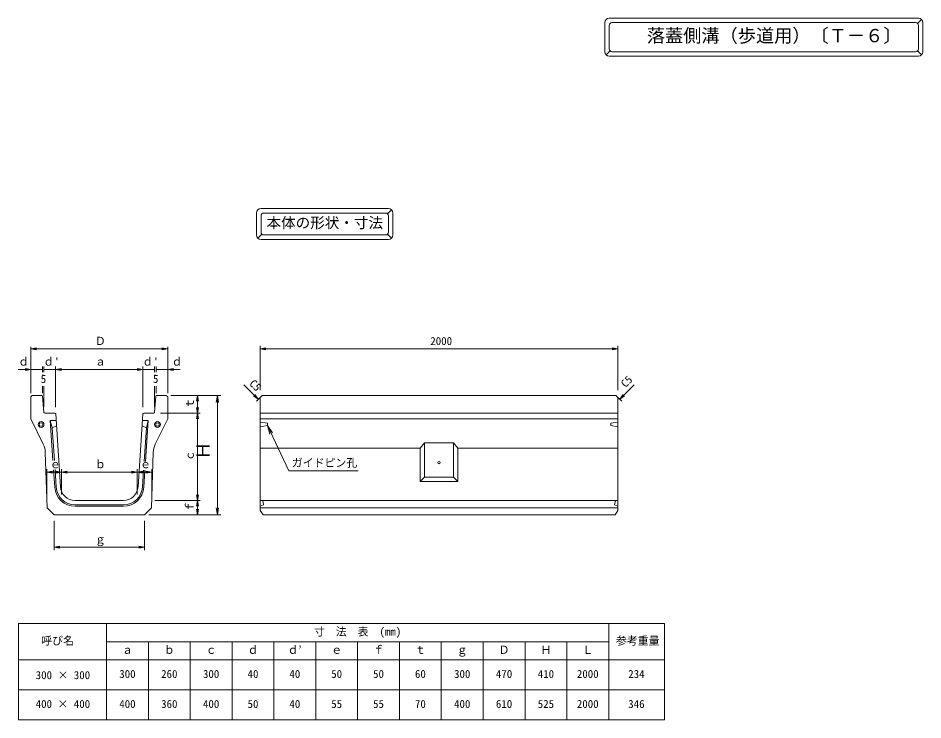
# Model space of a CAD drawing. Units: millimetres, scale not verified. Extents: x 5847 to 22386, y 2924 to 10641.
# Drawn here: x 5847 to 15793, y 2924 to 10641 of the extents above; entities that cross this region are included whole.
import ezdxf
from ezdxf.enums import TextEntityAlignment as Align

# ---------------------------------------------------------------- set-up
doc = ezdxf.new("R2010")
doc.units = ezdxf.units.MM
doc.layers.add('0_2', color=4, linetype='Continuous', lineweight=18)
doc.styles.add('ＭＳ ゴシック-5.0-0.0', font='')
doc.styles.get('ＭＳ ゴシック-5.0-0.0').set_extended_font_data('ＭＳ ゴシック-5.0-0.0')

msp = doc.modelspace()

# ---------------------------------------------------------------- linework, layer by layer
at = {"layer": '0_2'}
for p, q in [((12295.144, 10271.413), (12295.144, 10591.413)), ((12345.144, 10641.413), (15743.104, 10641.413)), ((12345.144, 10301.413), (12345.144, 10561.413)), ((12375.144, 10591.413), (15713.104, 10591.413)), ((15734.317, 10582.627), (15778.459, 10626.769)), ((15743.104, 10301.413), (15743.104, 10561.413)), ((15793.104, 10591.413), (15793.104, 10271.413)), ((12353.931, 10280.2), (12309.788, 10236.058)), ((12375.144, 10271.413), (15713.104, 10271.413)), ((15734.317, 10280.2), (15778.459, 10236.058)), ((12345.144, 10221.413), (15743.104, 10221.413)), ((8468.182, 8497.078), (8468.182, 8257.078)), ((8518.182, 8547.078), (9918.182, 8547.078)), ((8518.182, 8467.078), (8518.182, 8287.078)), ((8548.182, 8497.078), (9888.182, 8497.078)), ((9909.396, 8488.292), (9953.538, 8532.434)), ((9918.182, 8467.078), (9918.182, 8287.078)), ((9968.182, 8257.078), (9968.182, 8497.078)), ((8526.969, 8265.865), (8482.827, 8221.723)), ((8548.182, 8257.078), (9888.182, 8257.078)), ((9909.396, 8265.865), (9953.538, 8221.723)), ((8518.182, 8207.078), (9918.182, 8207.078)), ((5987.608, 6515.83), (5987.608, 7026.436)), ((5987.608, 7004.094), (6050.636, 7015.208)), ((5987.608, 7004.094), (6050.636, 6992.981)), ((7491.608, 7004.094), (5987.608, 7004.094)), ((7491.608, 7004.094), (7428.58, 7015.208)), ((7491.608, 7004.094), (7428.58, 6992.981)), ((7491.608, 6515.83), (7491.608, 7026.436)), ((8507.526, 6550.782), (8507.526, 7036.094)), ((8507.526, 7004.094), (8570.554, 7015.208)), ((8507.526, 7004.094), (8570.554, 6992.981)), ((8507.526, 7004.094), (12441.265, 7004.094)), ((12441.265, 7004.094), (12378.237, 7015.208)), ((12441.265, 7004.094), (12378.237, 6992.981)), ((12441.265, 6550.782), (12441.265, 7036.094)), ((5987.608, 6777.466), (5847.171, 6777.466)), ((5987.608, 6777.466), (5924.58, 6788.579)), ((5987.608, 6777.466), (5924.58, 6766.352)), ((5987.608, 6777.466), (6115.608, 6777.466)), ((6115.608, 6747.019), (6115.608, 6809.466)), ((6131.608, 6747.019), (6131.608, 6809.466)), ((6131.608, 6777.466), (6259.608, 6777.466)), ((6259.608, 6809.466), (6259.608, 6361.205)), ((6259.608, 6777.466), (6322.636, 6788.579)), ((6259.608, 6777.466), (6322.636, 6766.352)), ((7219.608, 6777.466), (6259.608, 6777.466)), ((7219.608, 6777.466), (7156.58, 6788.579)), ((7219.608, 6777.466), (7156.58, 6766.352)), ((7219.608, 6809.466), (7219.608, 6361.205)), ((7347.608, 6777.466), (7219.608, 6777.466)), ((7347.608, 6747.019), (7347.608, 6809.466)), ((7363.608, 6747.019), (7363.608, 6809.466)), ((7491.608, 6777.466), (7363.608, 6777.466)), ((7491.608, 6777.466), (7554.636, 6788.579)), ((7491.608, 6777.466), (7629.751, 6777.466)), ((7491.608, 6777.466), (7554.636, 6766.352)), ((6110.413, 6715.128), (6126.413, 6715.128)), ((7342.413, 6715.128), (7358.413, 6715.128)), ((6115.608, 6515.83), (6115.608, 6593.752)), ((6131.608, 6361.205), (6131.608, 6593.752)), ((7347.608, 6361.205), (7347.608, 6593.752)), ((7363.608, 6515.83), (7363.608, 6593.752)), ((8486.779, 6449.258), (8329.113, 6606.924)), ((12462.012, 6449.258), (12619.678, 6606.924)), ((7527.762, 6492.405), (8077.498, 6492.405)), ((7820.933, 6492.405), (7809.819, 6429.377)), ((7820.933, 6492.405), (7832.046, 6429.377)), ((7820.933, 6297.205), (7820.933, 6492.405)), ((8037.498, 6492.405), (8023.606, 6413.62)), ((8037.498, 6492.405), (8051.39, 6413.62)), ((8037.498, 6492.405), (8037.498, 5177.205)), ((8486.779, 6449.258), (8434.354, 6485.967)), ((8486.779, 6449.258), (8450.07, 6501.684)), ((8466.106, 6428.585), (8507.526, 6470.005)), ((12482.685, 6428.585), (12441.265, 6470.005)), ((12462.012, 6449.258), (12498.721, 6501.684)), ((12462.012, 6449.258), (12514.438, 6485.967)), ((7849.84, 6297.205), (7411.608, 6297.205)), ((7820.933, 6297.205), (7809.819, 6360.233)), ((7820.933, 6297.205), (7809.819, 6234.177)), ((7820.933, 6297.205), (7832.046, 6360.233)), ((7820.933, 6297.205), (7832.046, 6234.177)), ((7820.933, 6297.205), (7820.933, 5337.205)), ((6200.799, 6217.205), (6222.168, 6137.205)), ((6264.941, 6217.205), (6200.799, 6217.205)), ((6230.191, 5776.331), (6200.799, 6217.205)), ((7214.274, 6217.205), (7278.417, 6217.205)), ((7248.301, 5765.478), (7278.417, 6217.205)), ((7278.417, 6217.205), (7257.048, 6137.205)), ((8507.526, 6198.005), (8587.526, 6185.205)), ((8587.526, 6185.205), (8587.526, 6159.605)), ((12441.265, 6198.005), (12361.265, 6185.205)), ((12361.265, 6185.205), (12361.265, 6159.605)), ((6268.941, 6157.205), (6222.168, 6137.205)), ((6246.155, 5777.395), (6222.168, 6137.205)), ((7210.274, 6157.205), (7257.048, 6137.205)), ((7232.337, 5766.543), (7257.048, 6137.205)), ((8587.526, 6159.605), (8507.526, 6146.805)), ((8587.526, 6159.605), (8613.088, 6067.071)), ((8587.526, 6159.605), (8643.195, 6081.394)), ((8587.526, 6159.605), (8824.47, 5661.549)), ((12361.265, 6159.605), (12441.265, 6146.805)), ((8507.526, 5913.205), (10266.396, 5913.205)), ((10682.396, 5913.205), (12441.265, 5913.205)), ((6163.608, 5401.205), (6163.608, 5681.432)), ((6249.792, 5482.305), (6236.961, 5674.775)), ((6265.757, 5483.369), (6252.926, 5675.839)), ((6323.608, 5681.432), (6323.608, 5401.205)), ((7155.608, 5681.432), (7155.608, 5401.205)), ((7213.459, 5483.369), (7225.99, 5671.334)), ((7229.423, 5482.305), (7241.954, 5670.27)), ((7315.608, 5401.205), (7315.608, 5681.432)), ((6163.608, 5649.432), (6226.636, 5660.546)), ((6163.608, 5649.432), (6226.636, 5638.319)), ((6323.608, 5649.432), (6163.608, 5649.432)), ((6323.608, 5649.432), (6260.58, 5660.546)), ((6323.608, 5649.432), (6260.58, 5638.319)), ((6323.608, 5649.432), (6386.636, 5660.546)), ((6323.608, 5649.432), (6386.636, 5638.319)), ((7155.608, 5649.432), (6323.608, 5649.432)), ((7155.608, 5649.432), (7092.58, 5660.546)), ((7155.608, 5649.432), (7092.58, 5638.319)), ((7155.608, 5649.432), (7218.636, 5660.546)), ((7155.608, 5649.432), (7218.636, 5638.319)), ((7155.608, 5649.432), (7315.608, 5649.432)), ((7315.608, 5649.432), (7252.58, 5660.546)), ((7315.608, 5649.432), (7252.58, 5638.319)), ((9585.559, 5661.549), (8824.47, 5661.549)), ((7820.933, 5337.205), (7809.819, 5400.233)), ((7820.933, 5337.205), (7832.046, 5400.233)), ((6473.296, 5289.205), (6739.608, 5289.205)), ((6473.296, 5273.205), (6739.608, 5273.205)), ((6739.608, 5289.205), (7005.919, 5289.205)), ((6739.608, 5273.205), (7005.919, 5273.205)), ((7849.84, 5337.205), (7351.139, 5337.205)), ((7820.933, 5337.205), (7809.819, 5274.177)), ((7820.933, 5337.205), (7832.046, 5274.177)), ((7820.933, 5337.205), (7820.933, 5177.205)), ((8545.926, 5289.205), (8507.526, 5273.205)), ((8536.326, 5337.205), (8545.926, 5289.205)), ((12412.465, 5337.205), (12402.865, 5289.205)), ((12402.865, 5289.205), (12441.265, 5273.205)), ((7283.606, 5177.205), (8077.498, 5177.205)), ((7820.933, 5177.205), (7809.819, 5240.233)), ((7820.933, 5177.205), (7832.046, 5240.233)), ((8037.498, 5177.205), (8023.606, 5255.99)), ((8037.498, 5177.205), (8051.39, 5255.99)), ((6243.608, 5113.205), (6243.608, 4790.912)), ((7235.608, 5113.205), (7235.608, 4790.912)), ((6243.608, 4822.912), (6306.636, 4834.026)), ((6243.608, 4822.912), (6306.636, 4811.799)), ((7235.608, 4822.912), (6243.608, 4822.912)), ((7235.608, 4822.912), (7172.58, 4834.026)), ((7235.608, 4822.912), (7172.58, 4811.799)), ((6819.265, 3983.884), (6819.265, 2923.884)), ((12339.265, 2923.884), (12339.265, 3983.884)), ((6819.265, 3783.884), (12339.265, 3783.884)), ((7279.265, 2923.884), (7279.265, 3783.884)), ((7739.265, 2923.884), (7739.265, 3783.884)), ((8199.265, 2923.884), (8199.265, 3783.884)), ((8659.265, 2923.884), (8659.265, 3783.884)), ((9119.265, 2923.884), (9119.265, 3783.884)), ((9579.265, 2923.884), (9579.265, 3783.884)), ((10039.265, 2923.884), (10039.265, 3783.884)), ((10499.265, 2923.884), (10499.265, 3783.884)), ((10959.265, 2923.884), (10959.265, 3783.884)), ((11419.265, 2923.884), (11419.265, 3783.884)), ((11879.265, 2923.884), (11879.265, 3783.884)), ((12953.81, 3253.884), (5851.684, 3253.884))]:
    msp.add_line(p, q, dxfattribs=at)
at = {"layer": '0_2', "color": 2}
for p, q in [((6003.608, 6492.405), (5987.608, 6476.405)), ((5987.608, 6236.405), (5987.608, 6476.405)), ((6003.608, 6492.405), (6106.763, 6492.405)), ((6116.33, 6483.589), (6130.885, 6306.021)), ((7362.885, 6483.589), (7348.33, 6306.021)), ((7475.608, 6492.405), (7372.453, 6492.405)), ((7475.608, 6492.405), (7491.608, 6476.405)), ((7491.608, 6236.405), (7491.608, 6476.405)), ((8529.926, 6492.405), (8507.526, 6470.005)), ((8507.526, 6470.005), (8507.526, 5225.205)), ((8529.926, 6492.405), (10474.396, 6492.405)), ((12418.865, 6492.405), (10474.396, 6492.405)), ((12418.865, 6492.405), (12441.265, 6470.005)), ((12441.265, 5225.205), (12441.265, 6470.005)), ((6140.453, 6297.205), (6250.627, 6297.205)), ((6313.651, 5486.562), (6260.205, 6288.244)), ((7165.565, 5486.562), (7219.01, 6288.244)), ((7338.763, 6297.205), (7228.589, 6297.205)), ((8507.526, 6297.205), (12441.265, 6297.205)), ((6123.651, 5955.989), (5987.608, 6236.405)), ((7355.565, 5955.989), (7491.608, 6236.405)), ((8507.526, 6236.405), (10474.396, 6236.405)), ((12441.265, 6236.405), (10474.396, 6236.405)), ((10314.396, 5972.568), (10266.396, 5913.205)), ((10314.396, 5593.205), (10314.396, 5972.568)), ((10314.396, 5972.568), (10634.396, 5972.568)), ((10634.396, 5593.205), (10634.396, 5972.568)), ((10634.396, 5972.568), (10682.396, 5913.205)), ((10266.396, 5545.205), (10266.396, 5913.205)), ((10682.396, 5545.205), (10682.396, 5913.205)), ((6166.366, 5254.446), (6145.992, 5865.678)), ((7312.849, 5254.446), (7333.224, 5865.678)), ((10314.396, 5593.205), (10266.396, 5545.205)), ((10314.396, 5593.205), (10634.396, 5593.205)), ((10634.396, 5593.205), (10682.396, 5545.205)), ((10266.396, 5545.205), (10682.396, 5545.205)), ((6473.296, 5337.205), (6739.608, 5337.205)), ((6739.608, 5337.205), (7005.919, 5337.205)), ((8507.526, 5337.205), (10474.396, 5337.205)), ((12441.265, 5337.205), (10474.396, 5337.205)), ((6243.608, 5177.205), (6166.366, 5254.446)), ((6739.608, 5177.205), (6243.608, 5177.205)), ((6739.608, 5177.205), (7235.608, 5177.205)), ((7235.608, 5177.205), (7312.849, 5254.446)), ((8507.526, 5254.446), (10474.396, 5254.446)), ((8507.526, 5225.205), (8539.526, 5177.205)), ((8539.526, 5177.205), (10474.396, 5177.205)), ((12441.265, 5254.446), (10474.396, 5254.446)), ((12409.265, 5177.205), (10474.396, 5177.205)), ((12441.265, 5225.205), (12409.265, 5177.205)), ((5851.684, 3983.884), (12953.81, 3983.884)), ((5851.684, 3983.884), (5851.684, 2923.884)), ((12953.81, 3983.884), (12953.81, 2923.884)), ((5851.684, 3583.884), (12953.81, 3583.884)), ((5851.684, 2923.884), (12953.81, 2923.884))]:
    msp.add_line(p, q, dxfattribs=at)
for centre, radius in [((6099.608, 6172.405), 32), ((7379.608, 6172.405), 32), ((10474.396, 5753.205), 12.8), ((10474.396, 5753.205), 12.8)]:
    msp.add_circle(centre, radius, dxfattribs=at)
at = {"layer": '0_2'}
for centre in [(6099.608, 6172.405), (7379.608, 6172.405)]:
    msp.add_circle(centre, 19.2, dxfattribs=at)
for centre, radius, start, end in [((12345.144, 10591.413), 50, 90, 180), ((12375.144, 10561.413), 30, 90, 180), ((15713.104, 10561.413), 30, 0, 90), ((15743.104, 10591.413), 50, 0, 90), ((12345.144, 10271.413), 50, 180, 270), ((12375.144, 10301.413), 30, 180, 270), ((15713.104, 10301.413), 30, 270, 0), ((15743.104, 10271.413), 50, 270, 0), ((8518.182, 8497.078), 50, 90, 180), ((8548.182, 8467.078), 30, 90, 180), ((9888.182, 8467.078), 30, 0, 90), ((9918.182, 8497.078), 50, 0, 90), ((8518.182, 8257.078), 50, 180, 270), ((8548.182, 8287.078), 30, 180, 270), ((9888.182, 8287.078), 30, 270, 0), ((9918.182, 8257.078), 50, 270, 0), ((6473.296, 5497.205), 224, 183.81407, 270), ((6473.296, 5497.205), 208, 183.81407, 270), ((7005.919, 5497.205), 208, 270, 356.18593), ((7005.919, 5497.205), 224, 270, 356.18593)]:
    msp.add_arc(centre, radius, start, end, dxfattribs=at)
at = {"layer": '0_2', "color": 2}
for centre, radius, start, end in [((6106.763, 6482.805), 9.6, 4.6859, 90), ((7372.453, 6482.805), 9.6, 90, 175.3141), ((6140.453, 6306.805), 9.6, 184.6859, 270), ((6250.627, 6287.605), 9.6, 3.81407, 90), ((7228.589, 6287.605), 9.6, 90, 176.18593), ((7338.763, 6306.805), 9.6, 270, 355.3141), ((5922.116, 5858.215), 224, 1.90915, 25.88027), ((7557.099, 5858.215), 224, 154.11973, 178.09085), ((6473.296, 5497.205), 160, 183.81407, 270), ((7005.919, 5497.205), 160, 270, 356.18593)]:
    msp.add_arc(centre, radius, start, end, dxfattribs=at)

# ---------------------------------------------------------------- texts
at = {"layer": '0_2', "color": 7, "style": 'ＭＳ ゴシック-5.0-0.0'}
for s, height, p in [('落蓋側溝（歩道用）〔Ｔ－６〕', 146.6, (12758.259, 10331.417)), ('本体の形状・寸法', 117.3, (8578.181, 8297.112)), ('Ｄ', 87.98, (6691.608, 7020.094)), ('2000', 87.98, (10378.396, 7020.094)), ('ｄ', 87.98, (5847.171, 6793.466)), ("ｄ'", 87.98, (6123.608, 6793.466)), ('ａ', 87.98, (6691.608, 6793.466)), ("ｄ'", 87.98, (7211.608, 6793.466)), ('ｄ', 87.98, (7533.751, 6793.466)), ('5', 87.98, (6096.029, 6603.128)), ('5', 87.98, (7329.548, 6603.128)), ('ｂ', 87.98, (6691.608, 5665.432)), ('ガイドピン孔', 87.98, (8855.274, 5680.834)), ('ｅ', 87.98, (6195.608, 5665.432)), ('ｅ', 87.98, (7187.608, 5665.432)), ('ｇ', 87.98, (6691.608, 4838.912)), ('寸\u3000法\u3000表\u3000(mm)', 87.98, (9099.265, 3823.884)), ('呼び名', 87.98, (6100.585, 3723.948)), ('参考重量', 87.98, (12418.147, 3723.884)), ('ａ', 87.98, (6989.265, 3623.884)), ('ｂ', 87.98, (7449.265, 3623.884)), ('ｃ', 87.98, (7909.265, 3623.884)), ('ｄ', 87.98, (8369.265, 3623.884)), ('ｄ’', 87.98, (8809.265, 3623.884)), ('ｅ', 87.98, (9289.265, 3623.884)), ('ｆ', 87.98, (9749.265, 3623.884)), ('ｔ', 87.98, (10209.265, 3623.884)), ('ｇ', 87.98, (10669.265, 3623.884)), ('Ｄ', 87.98, (11129.265, 3623.884)), ('Ｈ', 87.98, (11589.265, 3623.884)), ('Ｌ', 87.98, (12049.265, 3623.884)), ('300 × 300', 87.98, (6040.589, 3345.966)), ('300', 87.98, (6959.265, 3358.884)), ('260', 87.98, (7419.265, 3358.884)), ('300', 87.98, (7879.265, 3358.884)), ('40', 87.98, (8369.265, 3358.884)), ('40', 87.98, (8829.265, 3358.884)), ('50', 87.98, (9289.265, 3358.884)), ('50', 87.98, (9749.265, 3358.884)), ('60', 87.98, (10209.265, 3358.884)), ('300', 87.98, (10639.265, 3358.884)), ('470', 87.98, (11099.265, 3358.884)), ('410', 87.98, (11559.265, 3358.884)), ('2000', 87.98, (11989.265, 3358.884)), ('234', 87.98, (12554.426, 3358.884)), ('400 × 400', 87.98, (6040.589, 3028.884)), ('400', 87.98, (6959.265, 3028.884)), ('360', 87.98, (7419.265, 3028.884)), ('400', 87.98, (7879.265, 3028.884)), ('50', 87.98, (8369.265, 3028.884)), ('40', 87.98, (8829.265, 3028.884)), ('55', 87.98, (9289.265, 3028.884)), ('55', 87.98, (9749.265, 3028.884)), ('70', 87.98, (10209.265, 3028.884)), ('400', 87.98, (10639.265, 3028.884)), ('610', 87.98, (11099.265, 3028.884)), ('525', 87.98, (11559.265, 3028.884)), ('2000', 87.98, (11989.265, 3028.884)), ('346', 87.98, (12554.426, 3028.884))]:
    msp.add_text(s, height=height, dxfattribs=at).set_placement(p, align=Align.BOTTOM_LEFT)
for s, height, rotation, p in [(' C5', 87.98, 45, (12500.884, 6510.757)), ('C5', 87.98, 315, (8363.054, 6595.61)), ('ｔ', 87.98, 90, (7804.933, 6346.805)), ('Ｈ', 146.6, 90, (7997.498, 5784.805)), ('ｃ', 87.98, 90, (7804.933, 5769.205)), ('ｆ', 87.98, 90, (7804.933, 5209.205))]:
    msp.add_text(s, height=height, rotation=rotation, dxfattribs=at).set_placement(p, align=Align.BOTTOM_LEFT)

doc.saveas('drawing.dxf')
